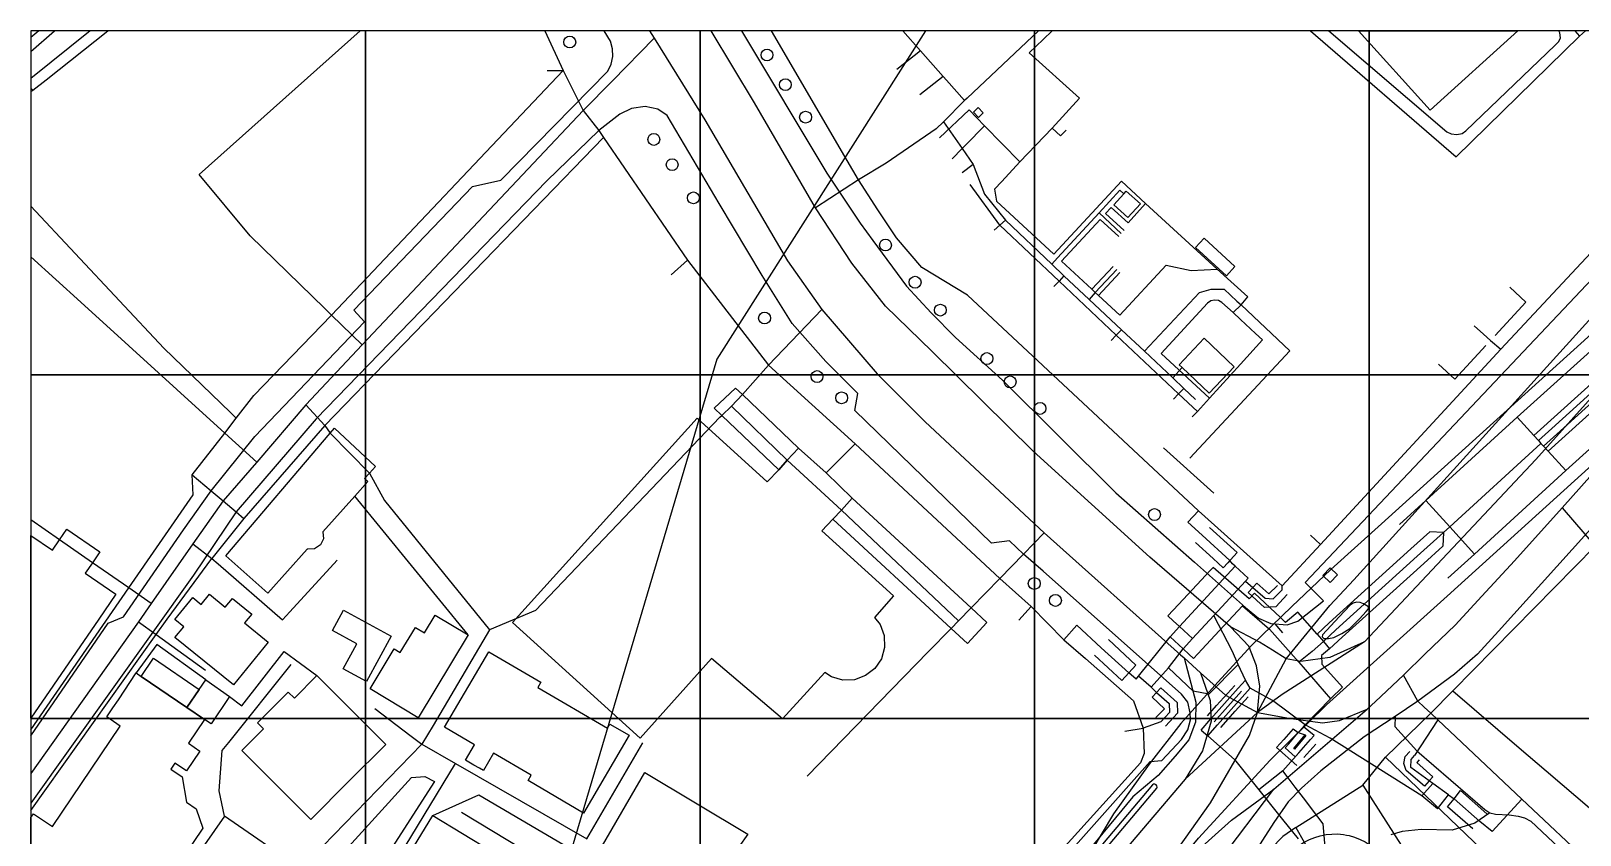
# Model space of a CAD drawing. Header units: metres. Extents: x -847 to 846, y -696 to 697.
# Drawn here: x -845.7 to -454.1, y 492.4 to 695.7 of the extents above; entities that cross this region are included whole.
import ezdxf

# ---------------------------------------------------------------- set-up
doc = ezdxf.new("R2010")
doc.units = ezdxf.units.M
for name, color, linetype in [('GREEN_ATLAS_BUILDING_OSM_LEVELS', 9, 'Continuous'), ('GREEN_ATLAS_TERRAIN_COP90', 3, 'Continuous'), ('OSM_BARRIER', 1, 'Continuous'), ('OSM_BUILDING', 8, 'Continuous'), ('OSM_GREEN_EXISTING', 94, 'Continuous'), ('OSM_HYDROGRAPHY', 5, 'Continuous'), ('OSM_PATH', 32, 'Continuous'), ('OSM_RAILWAY', 6, 'Continuous'), ('OSM_ROAD_LOCAL', 9, 'Continuous'), ('OSM_ROAD_MAJOR', 30, 'Continuous'), ('SITE_BORDER', 3, 'Continuous')]:
    doc.layers.add(name, color=color, linetype=linetype)

msp = doc.modelspace()

# ---------------------------------------------------------------- linework, layer by layer
at = {"layer": 'GREEN_ATLAS_BUILDING_OSM_LEVELS'}
for points, elevation in [([(-491.984, 675.698), (-510.159, 695.747), (-469.876, 695.747)], 30.066), ([(-606.24, 676.388), (-604.975, 675.041), (-606.215, 673.873), (-607.487, 675.208)], 31.794), ([(-565.269, 652.043), (-568.426, 648.558), (-571.972, 651.764), (-569.422, 654.581), (-568.815, 655.249)], 30.16), ([(-796.457, 563.021), (-770.12, 594.034), (-768.98, 595.303), (-758.668, 585.563), (-760.184, 583.882), (-761.406, 582.513), (-760.585, 581.778), (-763.874, 578.104), (-771.931, 569.099), (-771.805, 567.329), (-772.57, 565.748), (-774.029, 564.768), (-775.783, 564.646), (-775.877, 564.69), (-785.857, 553.536)], 29.244), ([(-659.578, 581.745), (-656.69, 584.772), (-654.523, 587.166), (-651.722, 590.238), (-644.718, 583.971), (-638.097, 577.57), (-640.859, 574.576), (-643.027, 572.227), (-645.802, 569.277), (-627.672, 552.846), (-632.458, 547.414), (-631.042, 545.599), (-630.028, 542.816), (-629.921, 539.833), (-630.742, 536.983), (-632.402, 534.523), (-634.745, 532.697), (-637.539, 531.673), (-640.502, 531.573), (-643.359, 532.385), (-645.038, 533.521), (-655.713, 521.743), (-673.68, 537.005), (-691.692, 516.89), (-723.999, 546.145), (-677.339, 597.819)], 29.197), ([(-840.31, 564.412), (-838.512, 567.028), (-836.658, 569.733), (-828.307, 564.011), (-830.199, 561.251), (-832.016, 558.59), (-824.254, 553.28), (-828.595, 546.935), (-845.742, 521.899), (-845.742, 568.128)], 28.052), ([(-515.414, 558.156), (-517.262, 556.23), (-519.148, 558.045), (-517.3, 559.97)], 26.07), ([(-785.763, 541.191), (-794.54, 530.348), (-809.337, 542.304), (-807.095, 545.076), (-809.331, 546.902), (-804.839, 552.456), (-802.703, 550.72), (-800.648, 553.258), (-796.607, 549.974), (-794.784, 552.223), (-789.923, 548.282), (-791.746, 546.033)], 28.493), ([(-769.531, 544.096), (-766.706, 549.239), (-754.652, 542.638), (-760.93, 531.194), (-766.831, 534.423), (-763.379, 540.723)], 28.673), ([(-760.015, 529.358), (-753.894, 539.465), (-752.378, 538.553), (-748.538, 544.898), (-746.239, 543.506), (-743.514, 548.015), (-735.213, 542.983), (-747.893, 522.022)], 28.9), ([(-817.857, 532.508), (-814.744, 537.105), (-803.204, 529.191), (-806.318, 524.604)], 28.54), ([(-731.366, 508.674), (-732.369, 509.264), (-733.753, 510.066), (-735.846, 511.29), (-733.584, 515.153), (-741.221, 519.628), (-730.013, 538.742), (-716.87, 531.038), (-717.64, 529.725), (-699.999, 519.394), (-699.385, 520.452), (-694.536, 517.602), (-706.057, 497.943), (-720.052, 506.147), (-719.244, 507.528), (-728.773, 513.105)], 29.672), ([(-773.434, 532.719), (-756.018, 515.309), (-765.346, 505.98), (-775.007, 496.318), (-792.441, 513.751), (-786.96, 519.228), (-788.469, 520.741), (-780.682, 528.534), (-779.148, 526.998)], 28.092), ([(-803.204, 529.191), (-801.557, 531.595), (-795.517, 527.387), (-800.228, 520.463), (-801.889, 521.599), (-806.318, 524.604)], 28.43), ([(-660.368, 467.241), (-677.37, 439.834), (-694.11, 449.909), (-683.334, 467.92), (-682.1, 469.98), (-682.689, 474.455), (-683.291, 479.052), (-685.082, 480.121), (-701.283, 489.739), (-690.514, 508.151), (-664.534, 492.633), (-666.758, 489.372), (-663.08, 489.516), (-659.585, 488.347), (-656.74, 486.01), (-654.911, 482.804), (-654.341, 479.164), (-655.137, 475.49), (-657.21, 472.351), (-660.28, 470.191), (-663.932, 469.29)], 30.035)]:
    msp.add_lwpolyline(points, close=True, dxfattribs=dict(at, elevation=elevation))
at = {"layer": 'GREEN_ATLAS_BUILDING_OSM_LEVELS', "elevation": 28.14}
msp.add_lwpolyline([(-845.742, 461.146), (-845.742, 496.774), (-845.078, 497.754), (-840.335, 494.526), (-823.164, 519.873), (-826.584, 522.278), (-825.037, 524.56), (-823.652, 526.608), (-819.148, 533.387), (-817.857, 532.508), (-806.318, 524.604), (-801.889, 521.599), (-805.942, 515.587), (-803.035, 513.617), (-806.443, 508.585), (-809.35, 510.567), (-810.402, 508.997), (-807.508, 507.127), (-806.393, 500.648), (-803.994, 499.023), (-802.29, 494.08), (-809.312, 483.705)], dxfattribs=at)
at = {"layer": 'GREEN_ATLAS_TERRAIN_COP90'}
for points in [[(-845.742, 608.778, 27), (-761.168, 608.778, 30), (-761.168, 695.747, 32), (-845.742, 695.747, 34)], [(-761.168, 608.778, 30), (-676.593, 608.778, 31), (-676.593, 695.747, 34), (-761.168, 695.747, 32)], [(-676.593, 608.778, 31), (-592.019, 608.778, 30), (-592.019, 695.747, 32), (-676.593, 695.747, 34)], [(-592.019, 608.778, 30), (-507.445, 608.778, 27), (-507.445, 695.747, 28), (-592.019, 695.747, 32)], [(-507.445, 608.778, 27), (-422.871, 608.778, 28), (-422.871, 695.747, 34), (-507.445, 695.747, 28)], [(-845.742, 521.81, 29), (-761.168, 521.81, 28), (-761.168, 608.778, 30), (-845.742, 608.778, 27)], [(-761.168, 521.81, 28), (-676.593, 521.81, 31), (-676.593, 608.778, 31), (-761.168, 608.778, 30)], [(-676.593, 521.81, 31), (-592.019, 521.81, 27), (-592.019, 608.778, 30), (-676.593, 608.778, 31)], [(-592.019, 521.81, 27), (-507.445, 521.81, 25), (-507.445, 608.778, 27), (-592.019, 608.778, 30)], [(-507.445, 521.81, 25), (-422.871, 521.81, 31), (-422.871, 608.778, 28), (-507.445, 608.778, 27)], [(-845.742, 434.842, 26), (-761.168, 434.842, 25), (-761.168, 521.81, 28), (-845.742, 521.81, 29)], [(-761.168, 434.842, 25), (-676.593, 434.842, 28), (-676.593, 521.81, 31), (-761.168, 521.81, 28)], [(-676.593, 434.842, 28), (-592.019, 434.842, 23), (-592.019, 521.81, 27), (-676.593, 521.81, 31)], [(-592.019, 434.842, 23), (-507.445, 434.842, 20), (-507.445, 521.81, 25), (-592.019, 521.81, 27)], [(-507.445, 434.842, 20), (-422.871, 434.842, 22), (-422.871, 521.81, 31), (-507.445, 521.81, 25)]]:
    msp.add_3dface(points, dxfattribs=at)
at = {"layer": 'OSM_BARRIER'}
for points in [[(-830.779, 695.747), (-845.742, 683.747)], [(-699.241, 693.175), (-700.821, 695.747)], [(-666.133, 695.747), (-644.549, 659.768)], [(-589.858, 693.576), (-593.379, 690.248)], [(-587.559, 695.747), (-589.858, 693.576)], [(-517.649, 695.747), (-487.793, 670.232), (-486.652, 669.709), (-485.287, 669.553), (-483.902, 669.821), (-482.944, 670.5), (-460.397, 692.173), (-459.501, 693.075), (-459.062, 693.999), (-459.2, 695.302), (-459.476, 695.747)], [(-726.993, 657.987), (-699.88, 685.55), (-699.059, 687.32), (-698.645, 689.268), (-698.696, 691.216)], [(-698.696, 691.216), (-699.241, 693.175)], [(-593.379, 690.248), (-580.68, 678.737), (-587.546, 671.145)], [(-518.947, 551.577), (-523.614, 556.252), (-414.752, 671.49), (-406.282, 680.518), (-394.88, 692.274)], [(-684.919, 674.385), (-687.269, 675.954), (-690.439, 676.678), (-693.934, 676.177), (-696.841, 674.719), (-702.191, 670.6), (-715.316, 657.82), (-773.647, 597.608), (-793.838, 574.119), (-804.658, 558.145), (-845.742, 500.396)], [(-589.87, 559.113), (-594.813, 563.41), (-598.315, 566.805), (-602.876, 566.204), (-637.445, 599.767), (-636.668, 604.064), (-644.775, 612.146), (-653.314, 621.786), (-660.888, 633.909), (-671.763, 652.098), (-684.919, 674.385)], [(-608.527, 675.798), (-616.045, 668.73)], [(-608.527, 675.798), (-604.643, 671.735)], [(-604.643, 671.735), (-609.391, 666.971)], [(-595.728, 662.618), (-604.643, 671.735)], [(-587.546, 671.145), (-595.728, 662.618)], [(-584.025, 670.644), (-585.454, 669.197), (-587.546, 671.145)], [(-609.391, 666.971), (-610.325, 666.036), (-612.868, 663.431)], [(-595.728, 662.618), (-600.295, 657.687)], [(-761.393, 622.209), (-764.081, 625.159), (-734.135, 656.384), (-726.993, 657.987)], [(-644.549, 659.768), (-636.079, 647.167)], [(-550.86, 599.522), (-555.609, 603.986), (-571.346, 618.847), (-585.83, 632.506), (-600.828, 646.666), (-608.27, 656.907)], [(-600.295, 657.687), (-602.124, 655.705), (-601.68, 652.7), (-587.139, 639.263)], [(-587.139, 639.263), (-570.061, 657.731)], [(-563.947, 652.132), (-570.061, 657.731)], [(-563.947, 652.132), (-568.364, 647.256), (-572.624, 651.119), (-574.083, 649.538), (-569.378, 645.286)], [(-545.817, 635.478), (-563.947, 652.132)], [(-636.079, 647.167), (-632.897, 642.77), (-624.402, 631.193), (-618.125, 624.436), (-612.029, 618.257), (-600.126, 607.426), (-571.44, 578.939)], [(-570.744, 643.772), (-575.468, 648.046), (-585.235, 637.493)], [(-585.235, 637.493), (-577.554, 630.402)], [(-577.554, 630.402), (-572.122, 636.169)], [(-570.437, 634.644), (-575.888, 628.855)], [(-570.475, 623.857), (-558.741, 636.547), (-552.451, 635.122)], [(-552.451, 635.122), (-545.817, 635.478)], [(-541.782, 624.502), (-539.815, 626.484), (-538.055, 628.465), (-545.817, 635.478)], [(-390.131, 637.816), (-474.762, 543.963), (-480.043, 538.152), (-485.876, 533.053), (-495.122, 526.263)], [(-475.583, 618.691), (-467.777, 627.141), (-471.868, 630.925)], [(-577.554, 630.402), (-576.696, 629.601), (-575.888, 628.855)], [(-575.888, 628.855), (-570.475, 623.857)], [(-541.782, 624.502), (-544.651, 627.04), (-545.554, 627.541), (-546.525, 627.642), (-547.446, 627.463), (-548.304, 626.896), (-560.038, 614.205)], [(-539.947, 611.5), (-534.358, 617.612), (-536.144, 619.27), (-539.934, 622.788), (-541.782, 624.502)], [(-845.742, 517.453), (-826.215, 545.922), (-822.356, 547.525), (-807.214, 569.611), (-800.21, 579.396), (-789.146, 593.166), (-761.393, 622.209)], [(-477.907, 616.187), (-485.775, 607.671), (-489.872, 611.456)], [(-560.038, 614.205), (-547.809, 602.895)], [(-547.809, 602.895), (-539.947, 611.5)], [(-552.175, 598.12), (-550.86, 599.522)], [(-550.86, 599.522), (-547.809, 602.895)], [(-559.436, 590.316), (-546.706, 578.85)], [(-735.213, 542.983), (-763.874, 578.104)], [(-571.44, 578.939), (-551.593, 561.362)], [(-547.765, 570.201), (-543.361, 566.149)], [(-546.863, 562.319), (-551.292, 566.382)], [(-543.361, 566.149), (-540.805, 563.8)], [(-551.593, 561.362), (-538.669, 549.963), (-535.424, 547.235), (-532.254, 545.866), (-528.125, 545.555), (-525.475, 546.434)], [(-544.326, 559.982), (-546.863, 562.319)], [(-542.49, 561.963), (-542.634, 561.807), (-543.167, 561.228), (-544.326, 559.982)], [(-540.805, 563.8), (-542.49, 561.963)], [(-554.901, 516.511), (-553.266, 518.96), (-552.633, 521.476), (-552.658, 523.28), (-553.297, 525.973), (-554.825, 528.011), (-589.87, 559.113)], [(-537.998, 553.714), (-536.871, 554.95), (-536.789, 555.039)], [(-528.138, 553.18), (-531.007, 550.13), (-533.87, 549.941), (-537.998, 553.714)], [(-536.789, 555.039), (-535.812, 556.108)], [(-535.812, 556.108), (-532.761, 553.347), (-530.612, 555.495)], [(-525.475, 546.434), (-518.947, 551.577)], [(-514.969, 547.581), (-519.26, 543.028), (-519.298, 542.482), (-518.922, 542.104), (-517.726, 542.081), (-516.391, 542.315), (-514.318, 543.339), (-512.332, 544.631), (-509.87, 547.046), (-508.153, 548.928), (-507.57, 549.618)], [(-507.57, 549.618), (-507.608, 550.13), (-508.886, 550.887), (-509.688, 551.176), (-510.609, 551.265), (-511.48, 550.998), (-512.206, 550.508), (-514.969, 547.581)], [(-531.295, 545.777), (-529.353, 543.551)], [(-801.557, 531.595), (-813.948, 540.567), (-819.148, 533.387)], [(-573.363, 541.814), (-566.422, 535.38)], [(-795.517, 527.387), (-792.404, 525.094), (-781.691, 538.82), (-773.434, 532.719)], [(-569.917, 531.462), (-576.884, 537.829)], [(-566.422, 535.38), (-568.144, 533.387), (-569.917, 531.462)], [(-562.312, 527.209), (-561.165, 528.445), (-560.063, 529.625)], [(-560.063, 529.625), (-555.959, 525.873), (-555.872, 523.19), (-558.935, 519.873)], [(-546.575, 521.031), (-539.709, 528.768)], [(-545.998, 525.127), (-541.369, 530.226)], [(-561.347, 522.088), (-559.192, 524.326), (-562.312, 527.209)], [(-548.254, 522.511), (-545.998, 525.127)], [(-541.287, 523.669), (-538.042, 527.309)], [(-495.122, 526.263), (-500.842, 522.356)], [(-544.896, 519.55), (-541.287, 523.669)], [(-500.842, 522.356), (-508.66, 517.213), (-519.599, 508.619), (-524.542, 504.222), (-527.862, 500.815)], [(-500.842, 522.356), (-500.911, 519.817), (-495.367, 513.673), (-478.22, 498.812), (-476.936, 497.999), (-475.445, 497.654), (-472.03, 497.476), (-469.763, 497.164), (-468.165, 496.73), (-466.53, 495.884)], [(-526.628, 519.261), (-529.021, 516.556)], [(-526.628, 519.261), (-525.356, 518.304), (-523.583, 517.725)], [(-526.465, 514.274), (-523.583, 517.725)], [(-523.414, 517.569), (-526.296, 514.129)], [(-523.583, 517.725), (-523.414, 517.569)], [(-600.464, 468.588), (-562.775, 510.979), (-559.85, 511.201), (-554.901, 516.511)], [(-529.021, 516.556), (-530.819, 514.519)], [(-525.713, 509.966), (-530.819, 514.519)], [(-526.465, 514.274), (-526.296, 514.129)], [(-520.908, 515.354), (-523.909, 511.992)], [(-493.431, 504.711), (-498.048, 508.73), (-498.674, 510.5), (-498.324, 512.237), (-497.14, 513.528)], [(-494.746, 511.413), (-495.348, 510.745), (-491.357, 507.071)], [(-595.183, 464.803), (-594.97, 464.703), (-594.625, 464.714), (-594.362, 464.815), (-594.112, 465.037), (-561.14, 504.211), (-561.034, 504.478), (-561.078, 504.8), (-561.266, 505.101), (-561.585, 505.257), (-561.911, 505.235), (-562.199, 505.101), (-595.17, 465.917), (-595.365, 465.616), (-595.421, 465.304), (-595.365, 465.015)], [(-491.357, 507.071), (-492.222, 506.092), (-493.431, 504.711)], [(-744.171, 497.331), (-732.488, 502.552)], [(-732.488, 502.552), (-711.294, 490.073), (-706.126, 489.895), (-701.283, 489.739)], [(-487.623, 499.502), (-485.97, 501.561), (-484.322, 503.621)], [(-484.322, 503.621), (-477.7, 497.698)], [(-527.862, 500.815), (-531.552, 495.572), (-537.272, 486.633)], [(-476.936, 497.999), (-480.726, 495.372), (-486.427, 493.602), (-494.239, 493.813), (-499.1, 493.257), (-501.945, 492.388)], [(-481.177, 493.913), (-487.623, 499.502)], [(-466.53, 495.884), (-426.786, 458.425), (-424.349, 456.499), (-421.649, 455.13), (-418.686, 454.261), (-415.579, 454.117), (-412.296, 454.417), (-410.141, 455.063)]]:
    msp.add_lwpolyline(points, dxfattribs=at)
at = {"layer": 'OSM_BUILDING'}
for points, elevation in [([(-549.162, 643.338), (-541.369, 636.146), (-543.511, 633.82), (-551.305, 641.011)], 28.644), ([(-671.062, 598.487), (-673.06, 600.301), (-667.629, 605.411), (-665.874, 603.819), (-651.722, 590.238), (-654.523, 587.166), (-656.69, 584.772)], 30.852), ([(-608.057, 549.851), (-604.041, 546.145), (-608.972, 540.801), (-613.125, 544.631), (-643.027, 572.227), (-640.859, 574.576), (-638.097, 577.57)], 28.326), ([(-693.176, 466.251), (-702.53, 450.788), (-717.91, 460.083), (-720.271, 456.176), (-722.145, 457.312), (-724.087, 458.48), (-721.719, 462.388), (-753.631, 481.691), (-744.171, 497.331), (-721.612, 483.683), (-719.914, 485.821), (-717.496, 487.112), (-714.771, 487.312), (-712.19, 486.411), (-710.492, 484.952), (-709.371, 483.015), (-708.957, 480.811), (-709.289, 478.607), (-710.335, 476.626)], 27.758)]:
    msp.add_lwpolyline(points, close=True, dxfattribs=dict(at, elevation=elevation))
at = {"layer": 'OSM_GREEN_EXISTING'}
for points in [[(-541.544, 610.821), (-547.903, 604.142), (-554.706, 610.61), (-555.464, 611.333), (-549.106, 618.012)], [(-749.509, 506.949), (-746.151, 507.194), (-743.714, 505.936), (-762.114, 477.371), (-769.506, 482.08), (-769.587, 484.852)]]:
    msp.add_lwpolyline(points, close=True, dxfattribs=at)
for centre in [(-709.521, 692.942), (-659.66, 689.669), (-655.018, 682.166), (-649.918, 673.939), (-688.265, 668.318), (-683.641, 661.928), (-678.266, 653.534), (-629.702, 641.601), (-622.222, 632.195), (-615.838, 625.137), (-660.28, 623.133), (-604.073, 612.881), (-647.005, 608.339), (-598.19, 606.992), (-640.79, 602.962), (-590.629, 600.279), (-561.692, 573.429), (-592.107, 555.996), (-586.732, 551.711)]:
    msp.add_circle(centre, 1.5, dxfattribs=at)
at = {"layer": 'OSM_HYDROGRAPHY'}
msp.add_lwpolyline([(-619.57, 695.747), (-672.384, 612.714), (-734.893, 401.685)], dxfattribs=at)
at = {"layer": 'OSM_PATH'}
for points in [[(-845.742, 680.414), (-845.272, 680.785), (-841.92, 683.424), (-826.276, 695.747)], [(-843.762, 695.747), (-845.742, 694.08)], [(-715.858, 695.747), (-711.162, 685.728)], [(-626.914, 643.404), (-631.675, 650.518), (-636.505, 658.087), (-639.375, 662.974), (-658.557, 695.747)], [(-395.108, 695.747), (-396.409, 694.444), (-413.286, 679.817), (-418.222, 674.808), (-428.647, 663.976), (-474.135, 615.229), (-519.755, 565.859), (-529.397, 555.417)], [(-620.837, 690.726), (-626.876, 685.984)], [(-804.983, 583.47), (-796.751, 594.056), (-793.863, 597.775), (-789.39, 603.53), (-769.738, 623.879), (-711.162, 685.728)], [(-715.247, 685.739), (-711.162, 685.728)], [(-711.162, 685.728), (-706.138, 675.598), (-702.191, 670.6), (-700.995, 668.785)], [(-615.086, 684.225), (-621.025, 679.617)], [(-845.742, 681.275), (-845.272, 680.785)], [(-509.055, 504.979), (-503.304, 512.081), (-491.858, 523.19), (-486.289, 528.857), (-450.317, 565.403), (-383.24, 642.224), (-359.497, 668.474), (-334.738, 677.579), (-323.393, 681.275)], [(-499.79, 570.891), (-493.093, 576.958), (-470.001, 598.075), (-419.551, 643.516), (-392.499, 668.028), (-385.652, 674.24)], [(-700.995, 668.785), (-771.461, 595.938), (-791.965, 572.405), (-799.99, 562.297)], [(-700.995, 668.785), (-679.801, 637.772), (-659.271, 611.222), (-637.376, 591.34), (-600.79, 557.277), (-592.859, 550.163), (-584.608, 541.714), (-579.126, 537.027), (-567.029, 526.307), (-564.567, 519.428), (-564.335, 513.038), (-565.225, 510.634)], [(-607.5, 662.006), (-610.337, 659.846)], [(-487.529, 557.354), (-480.832, 563.421), (-457.728, 584.55), (-407.284, 629.99), (-380.246, 654.503), (-373.392, 660.703)], [(-569.422, 654.581), (-570.418, 655.505), (-575.718, 649.772), (-586.218, 638.406), (-587.672, 636.725)], [(-812.131, 615.508), (-845.742, 651.456)], [(-599.399, 647.913), (-600.828, 646.666), (-602.268, 645.386)], [(-570.099, 644.484), (-575.718, 649.772)], [(-608.997, 628.944), (-620.493, 635.946), (-626.914, 643.404)], [(-415.366, 638.907), (-465.766, 593.411)], [(-683.886, 634.042), (-679.801, 637.772)], [(-571.258, 635.389), (-576.696, 629.601), (-578.237, 627.864)], [(-462.182, 589.459), (-411.776, 634.966)], [(-584.589, 633.798), (-585.83, 632.506), (-587.145, 631.115)], [(-529.397, 555.417), (-550.528, 574.409), (-608.997, 628.944)], [(-570.005, 620.172), (-571.346, 618.847), (-572.661, 617.456)], [(-480.895, 621.163), (-478.477, 619.048), (-476.704, 617.489), (-474.135, 615.229)], [(-795.329, 599.288), (-812.131, 615.508)], [(-557.093, 608.005), (-554.706, 610.61)], [(-554.262, 605.311), (-555.609, 603.986), (-556.924, 602.595)], [(-449.628, 605.712), (-461.255, 595.192)], [(-448.343, 604.298), (-459.971, 593.778)], [(-793.863, 597.775), (-795.329, 599.288)], [(-465.766, 593.411), (-470.001, 598.075)], [(-495.248, 562.898), (-488.607, 568.909), (-487.066, 570.301), (-463.98, 591.44)], [(-465.766, 593.411), (-464.619, 592.142), (-463.98, 591.44), (-463.335, 590.728), (-462.182, 589.459)], [(-464.619, 592.142), (-461.255, 595.192)], [(-463.335, 590.728), (-459.971, 593.778)], [(-644.718, 583.971), (-637.376, 591.34)], [(-462.182, 589.459), (-457.728, 584.55)], [(-845.742, 518.959), (-821.015, 554.861), (-804.777, 578.416), (-804.983, 583.47)], [(-804.983, 583.47), (-800.21, 579.396)], [(-800.21, 579.396), (-797.127, 576.869), (-793.838, 574.119)], [(-480.832, 563.421), (-487.066, 570.301), (-493.093, 576.958)], [(-793.838, 574.119), (-791.965, 572.405)], [(-550.528, 574.409), (-553.266, 571.503), (-549.607, 568.219)], [(-542.634, 561.807), (-549.607, 568.219)], [(-522.28, 568.197), (-519.755, 565.859)], [(-488.607, 568.909), (-492.109, 569.065), (-496.908, 564.735)], [(-488.607, 568.909), (-488.795, 565.403), (-493.587, 561.072)], [(-496.908, 564.735), (-517.525, 546.067)], [(-845.742, 498.591), (-814.117, 543.117), (-811.348, 547.013), (-799.99, 562.297)], [(-566.353, 531.829), (-565.714, 532.53), (-557.77, 542.504), (-555.352, 545.132), (-541.269, 560.371), (-541.945, 560.995)], [(-529.842, 547.425), (-536.388, 553.536), (-537.779, 552.078), (-546.882, 560.071), (-547.558, 559.392)], [(-541.945, 560.995), (-542.634, 561.807)], [(-541.269, 560.371), (-537.973, 557.332), (-538.669, 556.609), (-536.871, 554.95)], [(-495.248, 562.898), (-515.865, 544.241)], [(-493.587, 561.072), (-514.205, 542.404)], [(-562.569, 529.747), (-558.171, 534.69), (-554.487, 539.51), (-552.075, 542.126), (-546.731, 547.892), (-538.669, 556.609)], [(-547.558, 559.392), (-555.634, 550.686)], [(-536.871, 554.95), (-533.738, 552.289), (-531.652, 552.1), (-529.441, 554.393)], [(-529.441, 554.393), (-529.397, 555.417)], [(-595.96, 546.746), (-592.859, 550.163)], [(-555.634, 550.686), (-558.315, 547.825), (-557.012, 546.568), (-555.352, 545.132)], [(-546.406, 542.861), (-539.445, 550.308), (-532.579, 544.475)], [(-520.564, 543.172), (-525.481, 548.716), (-528.532, 546.133), (-529.842, 547.425)], [(-584.608, 541.714), (-581.319, 545.454), (-575.217, 539.721)], [(-555.352, 545.132), (-552.075, 542.126)], [(-540.548, 535.491), (-542.077, 538.942), (-546.731, 547.892)], [(-532.579, 544.475), (-525.181, 536.081)], [(-517.525, 546.067), (-520.564, 543.172), (-518.979, 541.291), (-517.488, 539.488), (-514.205, 542.404)], [(-557.77, 542.504), (-554.487, 539.51)], [(-549.657, 539.354), (-546.406, 542.861)], [(-515.865, 544.241), (-518.979, 541.291), (-521.791, 538.764), (-525.181, 536.081)], [(-568.144, 533.387), (-575.217, 539.721)], [(-554.487, 539.51), (-553.009, 538.141), (-551.812, 537.027), (-549.657, 539.354)], [(-517.488, 539.488), (-519.448, 537.796), (-519.405, 535.591), (-514.192, 529.769), (-517.199, 526.853)], [(-566.353, 531.829), (-568.144, 533.387)], [(-540.548, 535.491), (-547.953, 527.988), (-551.894, 528.734), (-558.171, 534.69)], [(-517.249, 516.901), (-523.583, 520.229), (-531.834, 526.43), (-537.535, 529.513), (-538.712, 531.584), (-540.548, 535.491)], [(-525.181, 536.081), (-517.199, 526.853)], [(-561.165, 528.445), (-562.569, 529.747), (-565.714, 532.53)], [(-547.414, 521.766), (-540.542, 529.502)], [(-540.542, 529.502), (-538.712, 531.584)], [(-538.875, 528.033), (-537.535, 529.513)], [(-486.289, 528.857), (-469.474, 514.452)], [(-561.165, 528.445), (-557.989, 525.617), (-557.939, 523.357), (-560.119, 521.02)], [(-545.735, 520.285), (-538.875, 528.033)], [(-517.199, 526.853), (-523.583, 520.229)], [(-560.119, 521.02), (-564.567, 519.428)], [(-549.914, 518.927), (-547.414, 521.766)], [(-490.048, 521.476), (-495.943, 512.47)], [(-569.209, 518.615), (-564.567, 519.428)], [(-549.914, 518.927), (-548.235, 517.435), (-541.5, 511.48), (-535.323, 503.776), (-533.663, 501.717), (-532.041, 499.691), (-529.322, 496.307), (-525.35, 491.398)], [(-548.235, 517.435), (-545.735, 520.285)], [(-527.755, 515.432), (-525.356, 518.304)], [(-525.356, 518.304), (-524.034, 519.728)], [(-522.268, 516.556), (-521.359, 517.569), (-524.034, 519.728), (-523.583, 520.229)], [(-529.278, 508.63), (-525.224, 513.161)], [(-525.224, 513.161), (-526.102, 512.17), (-528.633, 514.43), (-527.755, 515.432)], [(-525.224, 513.161), (-522.268, 516.556)], [(-494.095, 502.251), (-517.249, 516.901)], [(-469.474, 514.452), (-462.633, 508.596)], [(-760.748, 473.631), (-738.452, 510.489)], [(-565.225, 510.634), (-608.032, 463.223), (-612.361, 456.399), (-635.66, 412.005), (-657.567, 375.714), (-660.111, 370.393), (-674.708, 346.927), (-703.35, 299.806), (-704.271, 298.37)], [(-438.802, 450.632), (-450.079, 461.976), (-460.553, 471.149), (-466.292, 476.648), (-470.721, 480.889), (-503.304, 512.081)], [(-492.222, 506.092), (-496.851, 509.431), (-496.764, 511.513), (-495.943, 512.47)], [(-529.278, 508.63), (-535.323, 503.776)], [(-521.052, 481.368), (-518.007, 483.449), (-519.047, 495.205), (-521.766, 498.778), (-523.458, 500.993), (-526.089, 504.444), (-527.661, 506.515), (-529.278, 508.63)], [(-494.095, 502.251), (-491.288, 505.424)], [(-487.348, 502.574), (-491.288, 505.424), (-492.222, 506.092)], [(-462.633, 508.596), (-443.595, 492.322), (-424.663, 476.136)], [(-525.983, 494.27), (-509.055, 504.979)], [(-509.055, 504.979), (-498.725, 488.904), (-492.742, 479.709)], [(-490.104, 499.045), (-494.095, 502.251)], [(-490.104, 499.045), (-487.348, 502.574)], [(-487.348, 502.574), (-485.97, 501.561)], [(-485.97, 501.561), (-479.435, 495.806)], [(-468.798, 501.45), (-476.347, 493.301), (-479.435, 495.806)], [(-525.983, 494.27), (-529.234, 491.965), (-530.437, 490.819), (-531.665, 489.383), (-534.54, 484.919)], [(-525.983, 494.27), (-523.859, 490.552), (-522.744, 488.637)], [(-526.302, 488.937), (-523.859, 490.552), (-522.537, 491.231), (-521.177, 491.787), (-519.774, 492.21), (-518.333, 492.489), (-516.874, 492.633), (-515.401, 492.644), (-513.942, 492.511), (-513.171, 492.366), (-512.501, 492.233), (-511.091, 491.832), (-509.725, 491.286), (-508.416, 490.618), (-507.176, 489.828), (-506.023, 488.926), (-504.952, 487.924), (-503.949, 486.778), (-503.285, 485.798), (-498.731, 479.13)]]:
    msp.add_lwpolyline(points, dxfattribs=at)
at = {"layer": 'OSM_RAILWAY'}
for points in [[(-386.047, 678.147), (-446.827, 623.133), (-504.3, 571.102)], [(-487.724, 552.757), (-430.445, 604.621), (-369.489, 659.813)], [(-504.3, 571.102), (-517.124, 559.57), (-526.935, 550.219), (-537.071, 540.378), (-545.723, 531.083), (-555.007, 520.563), (-563.032, 510.333), (-572.041, 497.754), (-589.037, 469.29), (-624.02, 410.691)], [(-617.529, 393.136), (-589.438, 439.979), (-577.711, 457.523), (-566.772, 472.039), (-550.565, 491.609), (-532.485, 511.324), (-518.233, 525.294), (-487.724, 552.757)]]:
    msp.add_lwpolyline(points, dxfattribs=at)
at = {"layer": 'OSM_ROAD_LOCAL'}
for points in [[(-845.742, 690.572), (-839.758, 695.747)], [(-790.361, 643.939), (-803.179, 659.468), (-762.497, 695.747)], [(-688.146, 693.888), (-698.708, 683.145)], [(-625.315, 695.747), (-620.837, 690.726), (-615.086, 684.225), (-614.29, 683.335)], [(-591.007, 695.747), (-609.066, 678.748)], [(-522.243, 695.747), (-485.45, 663.909), (-454.257, 694.422)], [(-369.507, 695.747), (-378.761, 684.971), (-397.311, 663.687), (-407.648, 651.609), (-465.283, 587.344), (-508.629, 541.28)], [(-455.395, 695.747), (-454.257, 694.422), (-452.748, 695.747)], [(-698.708, 683.145), (-706.138, 675.598), (-718.693, 662.273)], [(-614.29, 683.335), (-609.723, 678.169)], [(-609.066, 678.748), (-609.723, 678.169), (-615.011, 672.748), (-616.934, 670.978)], [(-616.934, 670.978), (-629.533, 662.351)], [(-615.011, 672.748), (-610.325, 666.036)], [(-610.325, 666.036), (-607.5, 662.006), (-604.668, 654.436), (-599.399, 647.913), (-587.672, 636.725), (-584.589, 633.798), (-578.237, 627.864), (-570.005, 620.172), (-564.235, 614.74), (-557.093, 608.005), (-554.262, 605.311), (-551.349, 602.572)], [(-718.693, 662.273), (-761.97, 616.343)], [(-629.533, 662.351), (-636.505, 658.087), (-647.393, 651.019)], [(-535.63, 523.357), (-528.445, 536.983), (-517.325, 550.43), (-511.31, 556.887), (-421.793, 655.761), (-417.239, 660.781), (-407.648, 651.609), (-398.777, 643.36)], [(-771.479, 625.571), (-790.361, 643.939)], [(-845.742, 638.615), (-833.137, 627.152), (-796.751, 594.056), (-788.682, 586.721)], [(-564.235, 614.74), (-550.284, 629.59), (-547.352, 630.425), (-544.038, 630.402), (-540.855, 627.441), (-539.815, 626.484), (-527.517, 614.884), (-552.733, 587.722)], [(-761.97, 616.343), (-769.738, 623.879), (-771.479, 625.571)], [(-665.874, 603.819), (-659.271, 611.222), (-645.777, 625.326)], [(-761.97, 616.343), (-776.259, 601.159), (-788.682, 586.721), (-788.751, 586.62)], [(-668.675, 600.891), (-665.874, 603.819)], [(-776.259, 601.159), (-771.461, 595.938), (-770.12, 594.034)], [(-671.062, 598.487), (-668.675, 600.891)], [(-668.675, 600.891), (-654.523, 587.166), (-640.859, 574.576), (-611.233, 546.568)], [(-718.16, 549.195), (-671.544, 598.053), (-671.062, 598.487)], [(-770.12, 594.034), (-760.184, 583.882)], [(-788.751, 586.62), (-797.127, 576.869), (-804.795, 566.015), (-815.377, 550.931), (-818.54, 546.312)], [(-760.184, 583.882), (-756.4, 576.969), (-733.409, 548.727), (-729.806, 544.308)], [(-838.512, 567.028), (-845.742, 572.06)], [(-458.661, 575.11), (-450.317, 565.403), (-443.181, 559.414), (-442.123, 558.49)], [(-589.557, 568.809), (-594.813, 563.41), (-600.79, 557.277), (-608.057, 549.851)], [(-830.199, 561.251), (-838.512, 567.028)], [(-804.795, 566.015), (-799.99, 562.297), (-798.424, 560.961)], [(-815.377, 550.931), (-821.015, 554.861), (-830.199, 561.251)], [(-798.424, 560.961), (-782.173, 546.812), (-780.313, 548.838), (-768.322, 561.863)], [(-718.16, 549.195), (-729.806, 544.308), (-744.071, 520.096), (-746.934, 515.365), (-771.993, 489.539), (-777.556, 483.806), (-796.802, 497.164), (-818.233, 466.462), (-822.161, 460.84), (-837.222, 467.698), (-845.742, 454.993)], [(-608.057, 549.851), (-611.233, 546.568)], [(-818.54, 546.312), (-834.628, 523.602)], [(-818.54, 546.312), (-814.117, 543.117), (-801.6, 534.066)], [(-613.125, 544.631), (-618.895, 538.708), (-649.53, 507.283)], [(-611.233, 546.568), (-613.125, 544.631)], [(-508.629, 541.28), (-517.368, 537.317), (-524.679, 536.226), (-528.445, 536.983), (-531.89, 539.12), (-535.123, 541.18), (-542.509, 545.009)], [(-508.629, 541.28), (-529.384, 527.91), (-535.63, 523.357), (-553.936, 506.548)], [(-554.168, 537.228), (-551.273, 525.973), (-551.323, 520.897), (-553.034, 516.433), (-556.473, 512.359), (-560.808, 507.405), (-567.192, 502.073), (-592.301, 471.572), (-592.564, 467.631), (-592.295, 464.904), (-589.382, 462.855), (-579.007, 457.089)], [(-796.802, 497.164), (-798.142, 503.554), (-797.365, 513.739), (-795.724, 515.799), (-779.943, 535.547)], [(-550.052, 533.387), (-547.659, 526.441), (-547.364, 521.187), (-549.551, 513.662), (-553.936, 506.548)], [(-495.122, 526.263), (-498.743, 532.786)], [(-424.97, 460.139), (-439.14, 473.497), (-450.517, 484.218), (-468.798, 501.45), (-490.048, 521.476), (-491.858, 523.19), (-493.487, 524.727), (-495.122, 526.263)], [(-834.628, 523.602), (-845.742, 507.914)], [(-758.837, 524.415), (-749.647, 517.424), (-746.934, 515.365), (-738.452, 510.489), (-705.236, 491.409), (-691.015, 515.665)], [(-553.936, 506.548), (-575.474, 481.156), (-589.382, 462.855), (-593.761, 456.699), (-605.633, 440.324), (-627.359, 406.795), (-650.357, 371.295), (-668.105, 342.675), (-683.234, 317.082), (-696.064, 295.364), (-701.872, 285.534), (-714.589, 261.59)], [(-612.054, 368.245), (-554.356, 465.816), (-550.866, 471.716), (-548.298, 477.561), (-545.46, 485.587), (-531.552, 503.943)], [(-736.879, 498.121), (-721.13, 488.604), (-710.787, 488.615), (-707.917, 486.878), (-689.405, 475.702), (-688.183, 467.898), (-699.948, 448.662), (-710.931, 443.419)]]:
    msp.add_lwpolyline(points, dxfattribs=at)
at = {"layer": 'OSM_ROAD_MAJOR'}
for points in [[(-689.384, 695.747), (-688.146, 693.888)], [(-688.146, 693.888), (-675.353, 673.249)], [(-647.393, 651.019), (-662.836, 677.579), (-673.777, 695.747)], [(-675.353, 673.249), (-654.491, 637.605)], [(-562.844, 562.653), (-592.333, 589.47), (-618.012, 614.784), (-629.702, 626.15), (-638.241, 637.048), (-647.393, 651.019)], [(-654.491, 637.605), (-645.777, 625.326), (-631.775, 609.018), (-619.634, 596.917)], [(-507.927, 524.192), (-505.797, 526.118), (-498.743, 532.786), (-493.255, 538.196), (-485.688, 545.443), (-478.934, 552.813), (-470.696, 561.718), (-458.661, 575.11), (-434.166, 602.572), (-413.217, 626.718)], [(-619.634, 596.917), (-589.557, 568.809), (-555.095, 537.996), (-554.168, 537.228), (-550.052, 533.387)], [(-542.509, 545.009), (-562.844, 562.653)], [(-535.63, 523.357), (-535.455, 525.317), (-535.085, 530.025), (-535.875, 535.191), (-537.823, 540.167), (-542.509, 545.009)], [(-550.052, 533.387), (-543.718, 527.732), (-535.63, 523.357)], [(-547.508, 500.481), (-537.641, 517.547), (-535.63, 523.357)], [(-535.63, 523.357), (-527.749, 521.899), (-519.179, 520.719), (-514.938, 521.354), (-507.927, 524.192)], [(-531.552, 503.943), (-507.927, 524.192)], [(-565.369, 475.312), (-542.258, 496.129), (-531.552, 503.943)], [(-565.369, 475.312), (-547.508, 500.481)]]:
    msp.add_lwpolyline(points, dxfattribs=at)
at = {"layer": 'SITE_BORDER'}
msp.add_lwpolyline([(-845.742, -695.747), (845.742, -695.747), (845.742, 695.747), (-845.742, 695.747)], close=True, dxfattribs=at)

doc.saveas('drawing.dxf')
